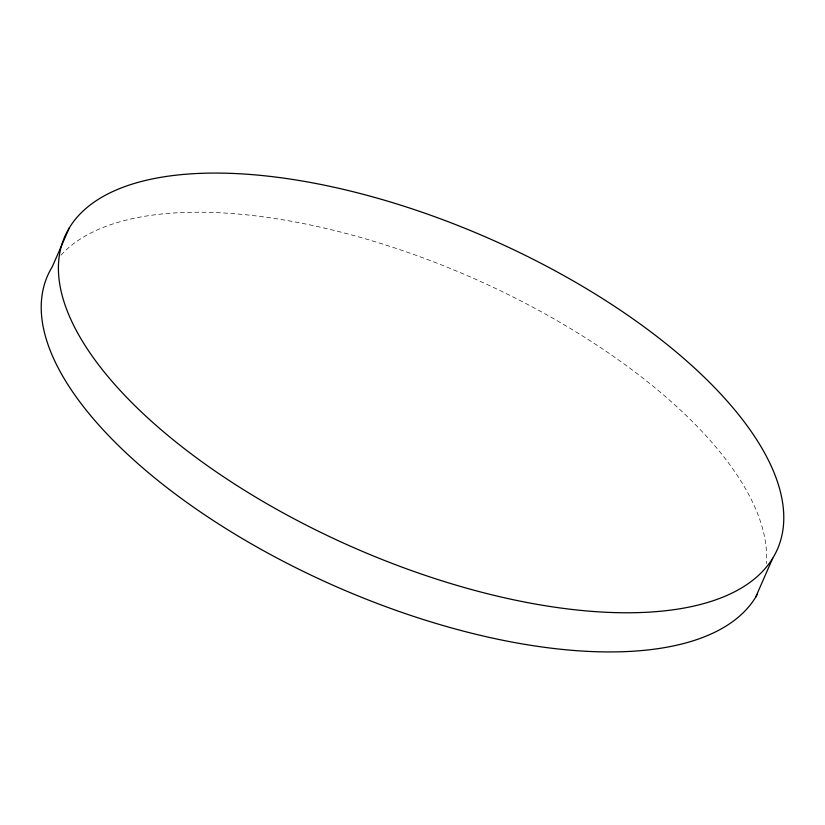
<?xml version="1.0" encoding="UTF-8"?>
<svg xmlns="http://www.w3.org/2000/svg" width="825" height="825" viewBox="0 0 825 825"><rect width="100%" height="100%" fill="white"/><g stroke="black" fill="none" stroke-linecap="round" stroke-linejoin="round"><path stroke-width="0.62" stroke-dasharray="4.12 3.09" d="M61.029 255.121A389.111 168.743 23.7 0 1 470.601 277.066A389.111 168.743 23.7 0 1 766.342 563.568"/><path stroke-width="1.24" d="M69.444 227.628L52.264 266.784A389.111 168.743 23.7 0 0 318.986 578.872A389.111 168.743 23.7 0 0 757.443 594.103M755.556 597.372L772.736 558.216A389.111 168.743 23.7 0 0 322.204 184.738A389.111 168.743 23.7 0 0 168.331 435.817A389.111 168.743 23.7 0 0 772.736 558.216"/></g></svg>
